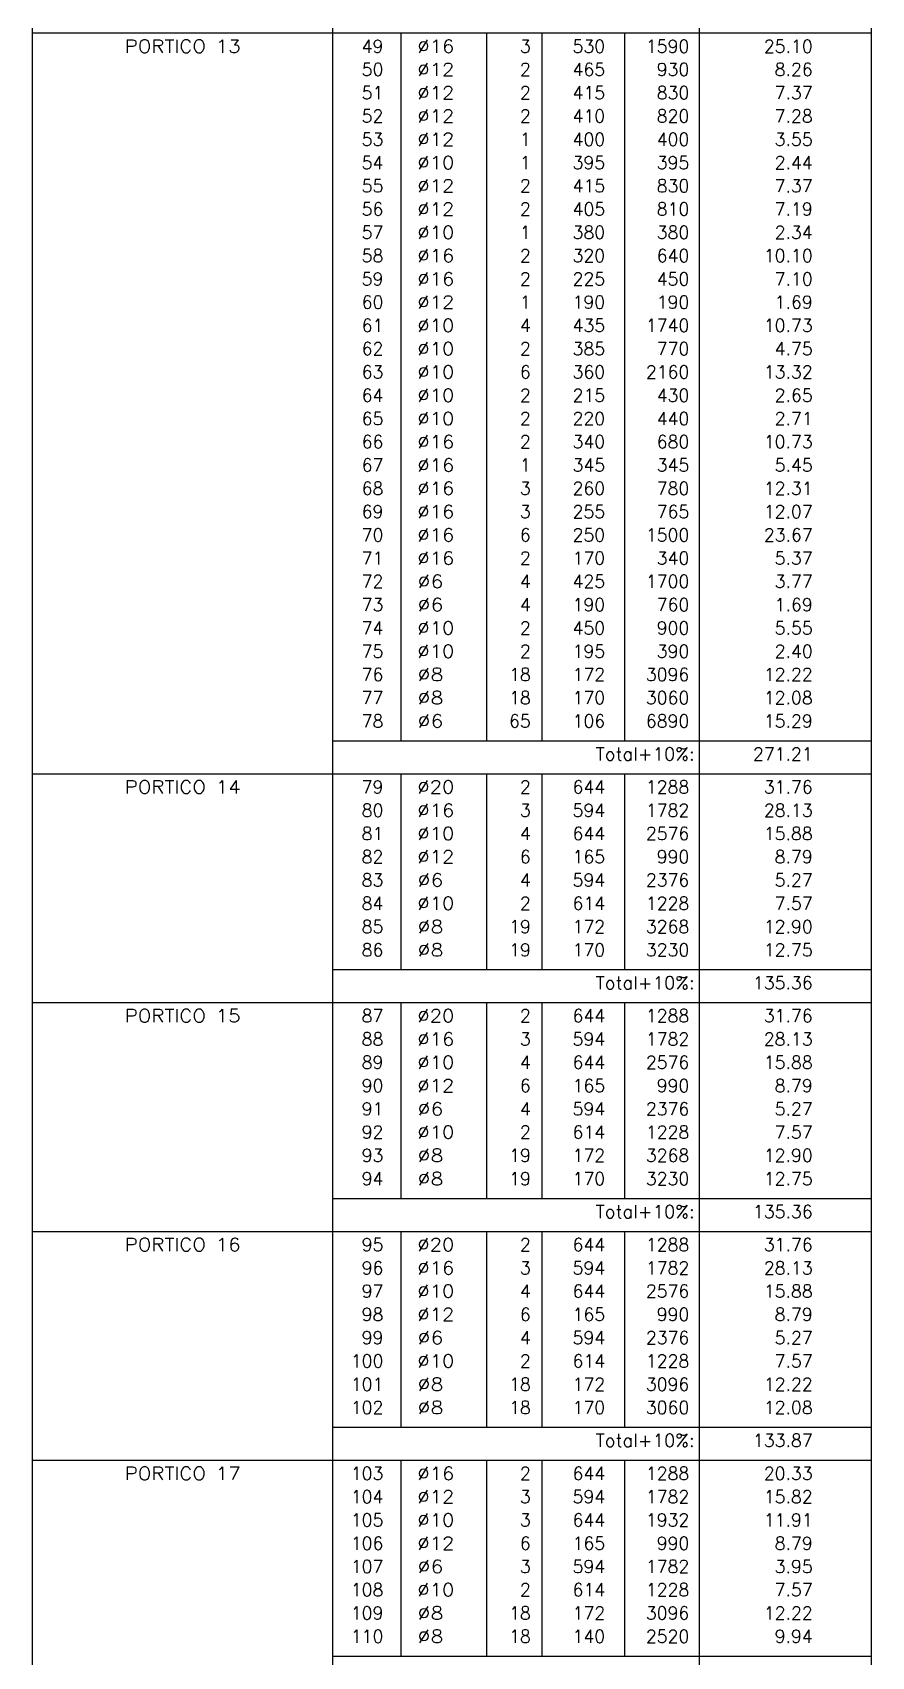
# Model space of a CAD drawing. Header units: millimetres. Extents: x 709.5 to 769, y 350.8 to 392.8.
# Drawn here: x 759.44 to 763.76, y 376.69 to 385.07 of the extents above; entities that cross this region are included whole.
import ezdxf
from ezdxf.enums import TextEntityAlignment as Align

# ---------------------------------------------------------------- set-up
doc = ezdxf.new("R2010")
doc.units = ezdxf.units.MM
doc.linetypes.add('CYPELINEA', pattern=[0])
doc.layers.add('TABLAS', color=1, linetype='CYPELINEA')
doc.styles.get("Standard").update_dxf_attribs({"font": 'romans.shx'})

msp = doc.modelspace()

# ---------------------------------------------------------------- linework, layer by layer
at = {"layer": 'TABLAS'}
for p, q in [((759.4358, 385.0391), (759.4358, 385.0891)), ((760.9858, 385.0391), (760.9858, 385.0891)), ((762.8768, 385.0391), (762.8768, 385.0891)), ((763.7638, 385.0391), (763.7638, 385.0891)), ((759.4358, 385.0641), (763.7638, 385.0641)), ((759.4358, 381.2691), (759.4358, 385.0391)), ((760.9858, 381.2691), (760.9858, 385.0391)), ((761.3373, 385.0391), (761.3373, 385.0641)), ((761.3373, 381.4141), (761.3373, 385.0391)), ((761.7803, 385.0391), (761.7803, 385.0641)), ((761.7803, 381.4141), (761.7803, 385.0391)), ((762.0643, 385.0391), (762.0643, 385.0641)), ((762.0643, 381.4141), (762.0643, 385.0391)), ((762.4908, 385.0391), (762.4908, 385.0641)), ((762.4908, 381.4141), (762.4908, 385.0391)), ((762.8768, 381.2691), (762.8768, 385.0391)), ((763.7638, 381.2691), (763.7638, 385.0391)), ((760.9858, 381.4141), (763.7638, 381.4141)), ((759.4358, 381.2191), (759.4358, 381.2691)), ((759.4358, 381.2441), (763.7638, 381.2441)), ((760.9858, 381.2191), (760.9858, 381.2691)), ((761.3373, 381.2191), (761.3373, 381.2441)), ((761.7803, 381.2191), (761.7803, 381.2441)), ((762.0643, 381.2191), (762.0643, 381.2441)), ((762.4908, 381.2191), (762.4908, 381.2441)), ((762.8768, 381.2191), (762.8768, 381.2691)), ((763.7638, 381.2191), (763.7638, 381.2691)), ((759.4358, 380.0891), (759.4358, 381.2191)), ((760.9858, 380.0891), (760.9858, 381.2191)), ((761.3373, 380.2341), (761.3373, 381.2191)), ((761.7803, 380.2341), (761.7803, 381.2191)), ((762.0643, 380.2341), (762.0643, 381.2191)), ((762.4908, 380.2341), (762.4908, 381.2191)), ((762.8768, 380.0891), (762.8768, 381.2191)), ((763.7638, 380.0891), (763.7638, 381.2191)), ((760.9858, 380.2341), (763.7638, 380.2341)), ((759.4358, 380.0391), (759.4358, 380.0891)), ((759.4358, 380.0641), (763.7638, 380.0641)), ((760.9858, 380.0391), (760.9858, 380.0891)), ((761.3373, 380.0391), (761.3373, 380.0641)), ((761.7803, 380.0391), (761.7803, 380.0641)), ((762.0643, 380.0391), (762.0643, 380.0641)), ((762.4908, 380.0391), (762.4908, 380.0641)), ((762.8768, 380.0391), (762.8768, 380.0891)), ((763.7638, 380.0391), (763.7638, 380.0891)), ((759.4358, 378.9091), (759.4358, 380.0391)), ((760.9858, 378.9091), (760.9858, 380.0391)), ((761.3373, 379.0541), (761.3373, 380.0391)), ((761.7803, 379.0541), (761.7803, 380.0391)), ((762.0643, 379.0541), (762.0643, 380.0391)), ((762.4908, 379.0541), (762.4908, 380.0391)), ((762.8768, 378.9091), (762.8768, 380.0391)), ((763.7638, 378.9091), (763.7638, 380.0391)), ((760.9858, 379.0541), (763.7638, 379.0541)), ((759.4358, 378.8591), (759.4358, 378.9091)), ((760.9858, 378.8591), (760.9858, 378.9091)), ((762.8768, 378.8591), (762.8768, 378.9091)), ((763.7638, 378.8591), (763.7638, 378.9091)), ((759.4358, 378.8841), (763.7638, 378.8841)), ((759.4358, 377.7291), (759.4358, 378.8591)), ((760.9858, 377.7291), (760.9858, 378.8591)), ((761.3373, 378.8591), (761.3373, 378.8841)), ((761.3373, 377.8741), (761.3373, 378.8591)), ((761.7803, 378.8591), (761.7803, 378.8841)), ((761.7803, 377.8741), (761.7803, 378.8591)), ((762.0643, 378.8591), (762.0643, 378.8841)), ((762.0643, 377.8741), (762.0643, 378.8591)), ((762.4908, 378.8591), (762.4908, 378.8841)), ((762.4908, 377.8741), (762.4908, 378.8591)), ((762.8768, 377.7291), (762.8768, 378.8591)), ((763.7638, 377.7291), (763.7638, 378.8591)), ((760.9858, 377.8741), (763.7638, 377.8741)), ((759.4358, 377.6791), (759.4358, 377.7291)), ((760.9858, 377.6791), (760.9858, 377.7291)), ((762.8768, 377.6791), (762.8768, 377.7291)), ((763.7638, 377.6791), (763.7638, 377.7291)), ((759.4358, 377.7041), (763.7638, 377.7041)), ((759.4358, 376.5491), (759.4358, 377.6791)), ((760.9858, 376.5491), (760.9858, 377.6791)), ((761.3373, 377.6791), (761.3373, 377.7041)), ((761.3373, 376.6941), (761.3373, 377.6791)), ((761.7803, 377.6791), (761.7803, 377.7041)), ((761.7803, 376.6941), (761.7803, 377.6791)), ((762.0643, 377.6791), (762.0643, 377.7041)), ((762.0643, 376.6941), (762.0643, 377.6791)), ((762.4908, 377.6791), (762.4908, 377.7041)), ((762.4908, 376.6941), (762.4908, 377.6791)), ((762.8768, 376.5491), (762.8768, 377.6791)), ((763.7638, 376.5491), (763.7638, 377.6791)), ((760.9858, 376.6941), (763.7638, 376.6941))]:
    msp.add_line(p, q, dxfattribs=at)

# ---------------------------------------------------------------- texts
for s, height, width, p, p2 in [('PORTICO 13', 0.06665, 0.995249, (759.9123, 384.9625), (760.5093, 384.9625)), ('49', 0.06665, 0.980245, (761.1338, 384.9625), (761.2458, 384.9625)), ('%%c16', 0.06665, 1.069017, (761.4218, 384.9625), (761.6118, 384.9625)), ('3', 0.0667, 1.037907, (761.9503, 384.9625), (762.0063, 384.9625)), ('530', 0.06665, 0.928653, (762.2218, 384.9625), (762.3898, 384.9625)), ('1590', 0.06665, 0.916593, (762.5998, 384.9625), (762.8238, 384.9625)), ('25.10', 0.06665, 0.912642, (763.2083, 384.9625), (763.4603, 384.9625)), ('50', 0.06665, 0.953752, (761.1338, 384.8425), (761.2458, 384.8425)), ('%%c12', 0.06665, 1.069017, (761.4218, 384.8425), (761.6118, 384.8425)), ('2', 0.0667, 1.037907, (761.9503, 384.8425), (762.0063, 384.8425)), ('465', 0.06665, 0.928653, (762.2218, 384.8425), (762.3898, 384.8425)), ('930', 0.06665, 0.928653, (762.6558, 384.8425), (762.8238, 384.8425)), ('8.26', 0.06665, 0.921723, (763.2643, 384.8425), (763.4603, 384.8425)), ('51', 0.06665, 1.138349, (761.1338, 384.7225), (761.2458, 384.7225)), ('%%c12', 0.06665, 1.069017, (761.4218, 384.7225), (761.6118, 384.7225)), ('2', 0.0667, 1.037907, (761.9503, 384.7225), (762.0063, 384.7225)), ('415', 0.06665, 0.928653, (762.2218, 384.7225), (762.3898, 384.7225)), ('830', 0.06665, 0.928653, (762.6558, 384.7225), (762.8238, 384.7225)), ('7.37', 0.06665, 0.921723, (763.2643, 384.7225), (763.4603, 384.7225)), ('52', 0.06665, 0.953752, (761.1338, 384.6025), (761.2458, 384.6025)), ('%%c12', 0.06665, 1.069017, (761.4218, 384.6025), (761.6118, 384.6025)), ('2', 0.0667, 1.037907, (761.9503, 384.6025), (762.0063, 384.6025)), ('410', 0.06665, 0.928653, (762.2218, 384.6025), (762.3898, 384.6025)), ('820', 0.06665, 0.928653, (762.6558, 384.6025), (762.8238, 384.6025)), ('7.28', 0.06665, 0.921723, (763.2643, 384.6025), (763.4603, 384.6025)), ('53', 0.06665, 0.953752, (761.1338, 384.4825), (761.2458, 384.4825)), ('%%c12', 0.06665, 1.069017, (761.4218, 384.4825), (761.6118, 384.4825)), ('1', 0.0667, 1.604037, (761.9503, 384.4825), (762.0063, 384.4825)), ('400', 0.06665, 0.928653, (762.2218, 384.4825), (762.3898, 384.4825)), ('400', 0.06665, 0.928653, (762.6558, 384.4825), (762.8238, 384.4825)), ('3.55', 0.06665, 0.921723, (763.2643, 384.4825), (763.4603, 384.4825)), ('54', 0.06665, 0.928653, (761.1338, 384.3625), (761.2458, 384.3625)), ('%%c10', 0.06665, 1.069017, (761.4218, 384.3625), (761.6118, 384.3625)), ('1', 0.0667, 1.604037, (761.9503, 384.3625), (762.0063, 384.3625)), ('395', 0.06665, 0.928653, (762.2218, 384.3625), (762.3898, 384.3625)), ('395', 0.06665, 0.928653, (762.6558, 384.3625), (762.8238, 384.3625)), ('2.44', 0.06665, 0.908168, (763.2643, 384.3625), (763.4603, 384.3625)), ('55', 0.06665, 0.953752, (761.1338, 384.2425), (761.2458, 384.2425)), ('%%c12', 0.06665, 1.069017, (761.4218, 384.2425), (761.6118, 384.2425)), ('2', 0.0667, 1.037907, (761.9503, 384.2425), (762.0063, 384.2425)), ('415', 0.06665, 0.928653, (762.2218, 384.2425), (762.3898, 384.2425)), ('830', 0.06665, 0.928653, (762.6558, 384.2425), (762.8238, 384.2425)), ('7.37', 0.06665, 0.921723, (763.2643, 384.2425), (763.4603, 384.2425)), ('56', 0.06665, 0.953752, (761.1338, 384.1225), (761.2458, 384.1225)), ('%%c12', 0.06665, 1.069017, (761.4218, 384.1225), (761.6118, 384.1225)), ('2', 0.0667, 1.037907, (761.9503, 384.1225), (762.0063, 384.1225)), ('405', 0.06665, 0.928653, (762.2218, 384.1225), (762.3898, 384.1225)), ('810', 0.06665, 0.928653, (762.6558, 384.1225), (762.8238, 384.1225)), ('7.19', 0.06665, 0.935688, (763.2643, 384.1225), (763.4603, 384.1225)), ('57', 0.06665, 0.953752, (761.1338, 384.0025), (761.2458, 384.0025)), ('%%c10', 0.06665, 1.069017, (761.4218, 384.0025), (761.6118, 384.0025)), ('1', 0.0667, 1.604037, (761.9503, 384.0025), (762.0063, 384.0025)), ('380', 0.06665, 0.928653, (762.2218, 384.0025), (762.3898, 384.0025)), ('380', 0.06665, 0.928653, (762.6558, 384.0025), (762.8238, 384.0025)), ('2.34', 0.06665, 0.908168, (763.2643, 384.0025), (763.4603, 384.0025)), ('58', 0.06665, 0.953752, (761.1338, 383.8825), (761.2458, 383.8825)), ('%%c16', 0.06665, 1.069017, (761.4218, 383.8825), (761.6118, 383.8825)), ('2', 0.0667, 1.037907, (761.9503, 383.8825), (762.0063, 383.8825)), ('320', 0.06665, 0.928653, (762.2218, 383.8825), (762.3898, 383.8825)), ('640', 0.06665, 0.928653, (762.6558, 383.8825), (762.8238, 383.8825)), ('10.10', 0.06665, 0.912642, (763.2083, 383.8825), (763.4603, 383.8825)), ('59', 0.06665, 0.980245, (761.1338, 383.7625), (761.2458, 383.7625)), ('%%c16', 0.06665, 1.069017, (761.4218, 383.7625), (761.6118, 383.7625)), ('2', 0.0667, 1.037907, (761.9503, 383.7625), (762.0063, 383.7625)), ('225', 0.06665, 0.928653, (762.2218, 383.7625), (762.3898, 383.7625)), ('450', 0.06665, 0.928653, (762.6558, 383.7625), (762.8238, 383.7625)), ('7.10', 0.06665, 0.921723, (763.2643, 383.7625), (763.4603, 383.7625)), ('60', 0.06665, 0.953752, (761.1338, 383.6425), (761.2458, 383.6425)), ('%%c12', 0.06665, 1.069017, (761.4218, 383.6425), (761.6118, 383.6425)), ('1', 0.0667, 1.604037, (761.9503, 383.6425), (762.0063, 383.6425)), ('190', 0.06665, 0.928653, (762.2218, 383.6425), (762.3898, 383.6425)), ('190', 0.06665, 0.928653, (762.6558, 383.6425), (762.8238, 383.6425)), ('1.69', 0.06665, 0.935688, (763.2643, 383.6425), (763.4603, 383.6425)), ('61', 0.06665, 1.138349, (761.1338, 383.5225), (761.2458, 383.5225)), ('%%c10', 0.06665, 1.069017, (761.4218, 383.5225), (761.6118, 383.5225)), ('4', 0.0667, 0.980245, (761.9503, 383.5225), (762.0063, 383.5225)), ('435', 0.06665, 0.928653, (762.2218, 383.5225), (762.3898, 383.5225)), ('1740', 0.06665, 0.916593, (762.5998, 383.5225), (762.8238, 383.5225)), ('10.73', 0.06665, 0.912642, (763.2083, 383.5225), (763.4603, 383.5225)), ('62', 0.06665, 0.953752, (761.1338, 383.4025), (761.2458, 383.4025)), ('%%c10', 0.06665, 1.069017, (761.4218, 383.4025), (761.6118, 383.4025)), ('2', 0.0667, 1.037907, (761.9503, 383.4025), (762.0063, 383.4025)), ('385', 0.06665, 0.928653, (762.2218, 383.4025), (762.3898, 383.4025)), ('770', 0.06665, 0.928653, (762.6558, 383.4025), (762.8238, 383.4025)), ('4.75', 0.06665, 0.921723, (763.2643, 383.4025), (763.4603, 383.4025)), ('63', 0.06665, 0.953752, (761.1338, 383.2825), (761.2458, 383.2825)), ('%%c10', 0.06665, 1.069017, (761.4218, 383.2825), (761.6118, 383.2825)), ('6', 0.0667, 1.037907, (761.9503, 383.2825), (762.0063, 383.2825)), ('360', 0.06665, 0.928653, (762.2218, 383.2825), (762.3898, 383.2825)), ('2160', 0.06665, 0.916593, (762.5998, 383.2825), (762.8238, 383.2825)), ('13.32', 0.06665, 0.912642, (763.2083, 383.2825), (763.4603, 383.2825)), ('64', 0.06665, 0.928653, (761.1338, 383.1625), (761.2458, 383.1625)), ('%%c10', 0.06665, 1.069017, (761.4218, 383.1625), (761.6118, 383.1625)), ('2', 0.0667, 1.037907, (761.9503, 383.1625), (762.0063, 383.1625)), ('215', 0.06665, 0.928653, (762.2218, 383.1625), (762.3898, 383.1625)), ('430', 0.06665, 0.928653, (762.6558, 383.1625), (762.8238, 383.1625)), ('2.65', 0.06665, 0.921723, (763.2643, 383.1625), (763.4603, 383.1625)), ('65', 0.06665, 0.953752, (761.1338, 383.0425), (761.2458, 383.0425)), ('%%c10', 0.06665, 1.069017, (761.4218, 383.0425), (761.6118, 383.0425)), ('2', 0.0667, 1.037907, (761.9503, 383.0425), (762.0063, 383.0425)), ('220', 0.06665, 0.928653, (762.2218, 383.0425), (762.3898, 383.0425)), ('440', 0.06665, 0.928653, (762.6558, 383.0425), (762.8238, 383.0425)), ('2.71', 0.06665, 1.012384, (763.2643, 383.0425), (763.4603, 383.0425)), ('66', 0.06665, 0.953752, (761.1338, 382.9225), (761.2458, 382.9225)), ('%%c16', 0.06665, 1.069017, (761.4218, 382.9225), (761.6118, 382.9225)), ('2', 0.0667, 1.037907, (761.9503, 382.9225), (762.0063, 382.9225)), ('340', 0.06665, 0.928653, (762.2218, 382.9225), (762.3898, 382.9225)), ('680', 0.06665, 0.928653, (762.6558, 382.9225), (762.8238, 382.9225)), ('10.73', 0.06665, 0.912642, (763.2083, 382.9225), (763.4603, 382.9225)), ('67', 0.06665, 0.953752, (761.1338, 382.8025), (761.2458, 382.8025)), ('%%c16', 0.06665, 1.069017, (761.4218, 382.8025), (761.6118, 382.8025)), ('1', 0.0667, 1.604037, (761.9503, 382.8025), (762.0063, 382.8025)), ('345', 0.06665, 0.928653, (762.2218, 382.8025), (762.3898, 382.8025)), ('345', 0.06665, 0.928653, (762.6558, 382.8025), (762.8238, 382.8025)), ('5.45', 0.06665, 0.921723, (763.2643, 382.8025), (763.4603, 382.8025)), ('68', 0.06665, 0.953752, (761.1338, 382.6825), (761.2458, 382.6825)), ('%%c16', 0.06665, 1.069017, (761.4218, 382.6825), (761.6118, 382.6825)), ('3', 0.0667, 1.037907, (761.9503, 382.6825), (762.0063, 382.6825)), ('260', 0.06665, 0.928653, (762.2218, 382.6825), (762.3898, 382.6825)), ('780', 0.06665, 0.928653, (762.6558, 382.6825), (762.8238, 382.6825)), ('12.31', 0.06665, 0.980245, (763.2083, 382.6825), (763.4603, 382.6825)), ('69', 0.06665, 0.980245, (761.1338, 382.5625), (761.2458, 382.5625)), ('%%c16', 0.06665, 1.069017, (761.4218, 382.5625), (761.6118, 382.5625)), ('3', 0.0667, 1.037907, (761.9503, 382.5625), (762.0063, 382.5625)), ('255', 0.06665, 0.928653, (762.2218, 382.5625), (762.3898, 382.5625)), ('765', 0.06665, 0.928653, (762.6558, 382.5625), (762.8238, 382.5625)), ('12.07', 0.06665, 0.912642, (763.2083, 382.5625), (763.4603, 382.5625)), ('70', 0.06665, 0.953752, (761.1338, 382.4425), (761.2458, 382.4425)), ('%%c16', 0.06665, 1.069017, (761.4218, 382.4425), (761.6118, 382.4425)), ('6', 0.0667, 1.037907, (761.9503, 382.4425), (762.0063, 382.4425)), ('250', 0.06665, 0.928653, (762.2218, 382.4425), (762.3898, 382.4425)), ('1500', 0.06665, 0.916593, (762.5998, 382.4425), (762.8238, 382.4425)), ('23.67', 0.06665, 0.912642, (763.2083, 382.4425), (763.4603, 382.4425)), ('71', 0.06665, 1.138349, (761.1338, 382.3225), (761.2458, 382.3225)), ('%%c16', 0.06665, 1.069017, (761.4218, 382.3225), (761.6118, 382.3225)), ('2', 0.0667, 1.037907, (761.9503, 382.3225), (762.0063, 382.3225)), ('170', 0.06665, 0.928653, (762.2218, 382.3225), (762.3898, 382.3225)), ('340', 0.06665, 0.928653, (762.6558, 382.3225), (762.8238, 382.3225)), ('5.37', 0.06665, 0.921723, (763.2643, 382.3225), (763.4603, 382.3225)), ('72', 0.06665, 0.953752, (761.1338, 382.2025), (761.2458, 382.2025)), ('%%c6', 0.06665, 1.172793, (761.4218, 382.2025), (761.5558, 382.2025)), ('4', 0.0667, 0.980245, (761.9503, 382.2025), (762.0063, 382.2025)), ('425', 0.06665, 0.928653, (762.2218, 382.2025), (762.3898, 382.2025)), ('1700', 0.06665, 0.916593, (762.5998, 382.2025), (762.8238, 382.2025)), ('3.77', 0.06665, 0.921723, (763.2643, 382.2025), (763.4603, 382.2025)), ('73', 0.06665, 0.953752, (761.1338, 382.0825), (761.2458, 382.0825)), ('%%c6', 0.06665, 1.172793, (761.4218, 382.0825), (761.5558, 382.0825)), ('4', 0.0667, 0.980245, (761.9503, 382.0825), (762.0063, 382.0825)), ('190', 0.06665, 0.928653, (762.2218, 382.0825), (762.3898, 382.0825)), ('760', 0.06665, 0.928653, (762.6558, 382.0825), (762.8238, 382.0825)), ('1.69', 0.06665, 0.935688, (763.2643, 382.0825), (763.4603, 382.0825)), ('74', 0.06665, 0.928653, (761.1338, 381.9625), (761.2458, 381.9625)), ('%%c10', 0.06665, 1.069017, (761.4218, 381.9625), (761.6118, 381.9625)), ('2', 0.0667, 1.037907, (761.9503, 381.9625), (762.0063, 381.9625)), ('450', 0.06665, 0.928653, (762.2218, 381.9625), (762.3898, 381.9625)), ('900', 0.06665, 0.928653, (762.6558, 381.9625), (762.8238, 381.9625)), ('5.55', 0.06665, 0.921723, (763.2643, 381.9625), (763.4603, 381.9625)), ('75', 0.06665, 0.953752, (761.1338, 381.8425), (761.2458, 381.8425)), ('%%c10', 0.06665, 1.069017, (761.4218, 381.8425), (761.6118, 381.8425)), ('2', 0.0667, 1.037907, (761.9503, 381.8425), (762.0063, 381.8425)), ('195', 0.06665, 0.928653, (762.2218, 381.8425), (762.3898, 381.8425)), ('390', 0.06665, 0.928653, (762.6558, 381.8425), (762.8238, 381.8425)), ('2.40', 0.06665, 0.921723, (763.2643, 381.8425), (763.4603, 381.8425)), ('76', 0.06665, 0.953752, (761.1338, 381.7225), (761.2458, 381.7225)), ('%%c8', 0.06665, 1.172793, (761.4218, 381.7225), (761.5558, 381.7225)), ('18', 0.06665, 0.953752, (761.8943, 381.7225), (762.0063, 381.7225)), ('172', 0.06665, 0.928653, (762.2218, 381.7225), (762.3898, 381.7225)), ('3096', 0.06665, 0.916593, (762.5998, 381.7225), (762.8238, 381.7225)), ('12.22', 0.06665, 0.912642, (763.2083, 381.7225), (763.4603, 381.7225)), ('77', 0.06665, 0.953752, (761.1338, 381.6025), (761.2458, 381.6025)), ('%%c8', 0.06665, 1.172793, (761.4218, 381.6025), (761.5558, 381.6025)), ('18', 0.06665, 0.953752, (761.8943, 381.6025), (762.0063, 381.6025)), ('170', 0.06665, 0.928653, (762.2218, 381.6025), (762.3898, 381.6025)), ('3060', 0.06665, 0.916593, (762.5998, 381.6025), (762.8238, 381.6025)), ('12.08', 0.06665, 0.912642, (763.2083, 381.6025), (763.4603, 381.6025)), ('78', 0.06665, 0.953752, (761.1338, 381.4825), (761.2458, 381.4825)), ('%%c6', 0.06665, 1.172793, (761.4218, 381.4825), (761.5558, 381.4825)), ('65', 0.06665, 0.953752, (761.8943, 381.4825), (762.0063, 381.4825)), ('106', 0.06665, 0.928653, (762.2218, 381.4825), (762.3898, 381.4825)), ('6890', 0.06665, 0.916593, (762.5998, 381.4825), (762.8238, 381.4825)), ('15.29', 0.06665, 0.923254, (763.2083, 381.4825), (763.4603, 381.4825)), ('Total+10%:', 0.06665, 0.94709, (762.3408, 381.3125), (762.8518, 381.3125)), ('271.21', 0.06665, 0.960834, (763.1523, 381.3125), (763.4603, 381.3125)), ('PORTICO 14', 0.06665, 0.990011, (759.9123, 381.1425), (760.5093, 381.1425)), ('79', 0.06665, 0.980245, (761.1338, 381.1425), (761.2458, 381.1425)), ('%%c20', 0.06665, 1.069017, (761.4218, 381.1425), (761.6118, 381.1425)), ('2', 0.0667, 1.037907, (761.9503, 381.1425), (762.0063, 381.1425)), ('644', 0.06665, 0.912642, (762.2218, 381.1425), (762.3898, 381.1425)), ('1288', 0.06665, 0.916593, (762.5998, 381.1425), (762.8238, 381.1425)), ('31.76', 0.06665, 0.912642, (763.2083, 381.1425), (763.4603, 381.1425)), ('80', 0.06665, 0.953752, (761.1338, 381.0225), (761.2458, 381.0225)), ('%%c16', 0.06665, 1.069017, (761.4218, 381.0225), (761.6118, 381.0225)), ('3', 0.0667, 1.037907, (761.9503, 381.0225), (762.0063, 381.0225)), ('594', 0.06665, 0.912642, (762.2218, 381.0225), (762.3898, 381.0225)), ('1782', 0.06665, 0.916593, (762.5998, 381.0225), (762.8238, 381.0225)), ('28.13', 0.06665, 0.912642, (763.2083, 381.0225), (763.4603, 381.0225)), ('81', 0.06665, 1.138349, (761.1338, 380.9025), (761.2458, 380.9025)), ('%%c10', 0.06665, 1.069017, (761.4218, 380.9025), (761.6118, 380.9025)), ('4', 0.0667, 0.980245, (761.9503, 380.9025), (762.0063, 380.9025)), ('644', 0.06665, 0.912642, (762.2218, 380.9025), (762.3898, 380.9025)), ('2576', 0.06665, 0.916593, (762.5998, 380.9025), (762.8238, 380.9025)), ('15.88', 0.06665, 0.912642, (763.2083, 380.9025), (763.4603, 380.9025)), ('82', 0.06665, 0.953752, (761.1338, 380.7825), (761.2458, 380.7825)), ('%%c12', 0.06665, 1.069017, (761.4218, 380.7825), (761.6118, 380.7825)), ('6', 0.0667, 1.037907, (761.9503, 380.7825), (762.0063, 380.7825)), ('165', 0.06665, 0.928653, (762.2218, 380.7825), (762.3898, 380.7825)), ('990', 0.06665, 0.928653, (762.6558, 380.7825), (762.8238, 380.7825)), ('8.79', 0.06665, 0.935688, (763.2643, 380.7825), (763.4603, 380.7825)), ('83', 0.06665, 0.953752, (761.1338, 380.6625), (761.2458, 380.6625)), ('%%c6', 0.06665, 1.172793, (761.4218, 380.6625), (761.5558, 380.6625)), ('4', 0.0667, 0.980245, (761.9503, 380.6625), (762.0063, 380.6625)), ('594', 0.06665, 0.912642, (762.2218, 380.6625), (762.3898, 380.6625)), ('2376', 0.06665, 0.916593, (762.5998, 380.6625), (762.8238, 380.6625)), ('5.27', 0.06665, 0.921723, (763.2643, 380.6625), (763.4603, 380.6625)), ('84', 0.06665, 0.928653, (761.1338, 380.5425), (761.2458, 380.5425)), ('%%c10', 0.06665, 1.069017, (761.4218, 380.5425), (761.6118, 380.5425)), ('2', 0.0667, 1.037907, (761.9503, 380.5425), (762.0063, 380.5425)), ('614', 0.06665, 0.912642, (762.2218, 380.5425), (762.3898, 380.5425)), ('1228', 0.06665, 0.916593, (762.5998, 380.5425), (762.8238, 380.5425)), ('7.57', 0.06665, 0.921723, (763.2643, 380.5425), (763.4603, 380.5425)), ('85', 0.06665, 0.953752, (761.1338, 380.4225), (761.2458, 380.4225)), ('%%c8', 0.06665, 1.172793, (761.4218, 380.4225), (761.5558, 380.4225)), ('19', 0.06665, 0.980245, (761.8943, 380.4225), (762.0063, 380.4225)), ('172', 0.06665, 0.928653, (762.2218, 380.4225), (762.3898, 380.4225)), ('3268', 0.06665, 0.916593, (762.5998, 380.4225), (762.8238, 380.4225)), ('12.90', 0.06665, 0.912642, (763.2083, 380.4225), (763.4603, 380.4225)), ('86', 0.06665, 0.953752, (761.1338, 380.3025), (761.2458, 380.3025)), ('%%c8', 0.06665, 1.172793, (761.4218, 380.3025), (761.5558, 380.3025)), ('19', 0.06665, 0.980245, (761.8943, 380.3025), (762.0063, 380.3025)), ('170', 0.06665, 0.928653, (762.2218, 380.3025), (762.3898, 380.3025)), ('3230', 0.06665, 0.916593, (762.5998, 380.3025), (762.8238, 380.3025)), ('12.75', 0.06665, 0.912642, (763.2083, 380.3025), (763.4603, 380.3025)), ('Total+10%:', 0.06665, 0.94709, (762.3408, 380.1325), (762.8518, 380.1325)), ('135.36', 0.06665, 0.906956, (763.1523, 380.1325), (763.4603, 380.1325)), ('PORTICO 15', 0.06665, 0.995249, (759.9123, 379.9625), (760.5093, 379.9625)), ('87', 0.06665, 0.953752, (761.1338, 379.9625), (761.2458, 379.9625)), ('%%c20', 0.06665, 1.069017, (761.4218, 379.9625), (761.6118, 379.9625)), ('2', 0.0667, 1.037907, (761.9503, 379.9625), (762.0063, 379.9625)), ('644', 0.06665, 0.912642, (762.2218, 379.9625), (762.3898, 379.9625)), ('1288', 0.06665, 0.916593, (762.5998, 379.9625), (762.8238, 379.9625)), ('31.76', 0.06665, 0.912642, (763.2083, 379.9625), (763.4603, 379.9625)), ('88', 0.06665, 0.953752, (761.1338, 379.8425), (761.2458, 379.8425)), ('%%c16', 0.06665, 1.069017, (761.4218, 379.8425), (761.6118, 379.8425)), ('3', 0.0667, 1.037907, (761.9503, 379.8425), (762.0063, 379.8425)), ('594', 0.06665, 0.912642, (762.2218, 379.8425), (762.3898, 379.8425)), ('1782', 0.06665, 0.916593, (762.5998, 379.8425), (762.8238, 379.8425)), ('28.13', 0.06665, 0.912642, (763.2083, 379.8425), (763.4603, 379.8425)), ('89', 0.06665, 0.980245, (761.1338, 379.7225), (761.2458, 379.7225)), ('%%c10', 0.06665, 1.069017, (761.4218, 379.7225), (761.6118, 379.7225)), ('4', 0.0667, 0.980245, (761.9503, 379.7225), (762.0063, 379.7225)), ('644', 0.06665, 0.912642, (762.2218, 379.7225), (762.3898, 379.7225)), ('2576', 0.06665, 0.916593, (762.5998, 379.7225), (762.8238, 379.7225)), ('15.88', 0.06665, 0.912642, (763.2083, 379.7225), (763.4603, 379.7225)), ('90', 0.06665, 0.953752, (761.1338, 379.6025), (761.2458, 379.6025)), ('%%c12', 0.06665, 1.069017, (761.4218, 379.6025), (761.6118, 379.6025)), ('6', 0.0667, 1.037907, (761.9503, 379.6025), (762.0063, 379.6025)), ('165', 0.06665, 0.928653, (762.2218, 379.6025), (762.3898, 379.6025)), ('990', 0.06665, 0.928653, (762.6558, 379.6025), (762.8238, 379.6025)), ('8.79', 0.06665, 0.935688, (763.2643, 379.6025), (763.4603, 379.6025)), ('91', 0.06665, 1.138349, (761.1338, 379.4825), (761.2458, 379.4825)), ('%%c6', 0.06665, 1.172793, (761.4218, 379.4825), (761.5558, 379.4825)), ('4', 0.0667, 0.980245, (761.9503, 379.4825), (762.0063, 379.4825)), ('594', 0.06665, 0.912642, (762.2218, 379.4825), (762.3898, 379.4825)), ('2376', 0.06665, 0.916593, (762.5998, 379.4825), (762.8238, 379.4825)), ('5.27', 0.06665, 0.921723, (763.2643, 379.4825), (763.4603, 379.4825)), ('92', 0.06665, 0.953752, (761.1338, 379.3625), (761.2458, 379.3625)), ('%%c10', 0.06665, 1.069017, (761.4218, 379.3625), (761.6118, 379.3625)), ('2', 0.0667, 1.037907, (761.9503, 379.3625), (762.0063, 379.3625)), ('614', 0.06665, 0.912642, (762.2218, 379.3625), (762.3898, 379.3625)), ('1228', 0.06665, 0.916593, (762.5998, 379.3625), (762.8238, 379.3625)), ('7.57', 0.06665, 0.921723, (763.2643, 379.3625), (763.4603, 379.3625)), ('93', 0.06665, 0.953752, (761.1338, 379.2425), (761.2458, 379.2425)), ('%%c8', 0.06665, 1.172793, (761.4218, 379.2425), (761.5558, 379.2425)), ('19', 0.06665, 0.980245, (761.8943, 379.2425), (762.0063, 379.2425)), ('172', 0.06665, 0.928653, (762.2218, 379.2425), (762.3898, 379.2425)), ('3268', 0.06665, 0.916593, (762.5998, 379.2425), (762.8238, 379.2425)), ('12.90', 0.06665, 0.912642, (763.2083, 379.2425), (763.4603, 379.2425)), ('94', 0.06665, 0.928653, (761.1338, 379.1225), (761.2458, 379.1225)), ('%%c8', 0.06665, 1.172793, (761.4218, 379.1225), (761.5558, 379.1225)), ('19', 0.06665, 0.980245, (761.8943, 379.1225), (762.0063, 379.1225)), ('170', 0.06665, 0.928653, (762.2218, 379.1225), (762.3898, 379.1225)), ('3230', 0.06665, 0.916593, (762.5998, 379.1225), (762.8238, 379.1225)), ('12.75', 0.06665, 0.912642, (763.2083, 379.1225), (763.4603, 379.1225)), ('Total+10%:', 0.06665, 0.94709, (762.3408, 378.9525), (762.8518, 378.9525)), ('135.36', 0.06665, 0.906956, (763.1523, 378.9525), (763.4603, 378.9525)), ('PORTICO 16', 0.06665, 0.995249, (759.9123, 378.7825), (760.5093, 378.7825)), ('95', 0.06665, 0.953752, (761.1338, 378.7825), (761.2458, 378.7825)), ('%%c20', 0.06665, 1.069017, (761.4218, 378.7825), (761.6118, 378.7825)), ('2', 0.0667, 1.037907, (761.9503, 378.7825), (762.0063, 378.7825)), ('644', 0.06665, 0.912642, (762.2218, 378.7825), (762.3898, 378.7825)), ('1288', 0.06665, 0.916593, (762.5998, 378.7825), (762.8238, 378.7825)), ('31.76', 0.06665, 0.912642, (763.2083, 378.7825), (763.4603, 378.7825)), ('96', 0.06665, 0.953752, (761.1338, 378.6625), (761.2458, 378.6625)), ('%%c16', 0.06665, 1.069017, (761.4218, 378.6625), (761.6118, 378.6625)), ('3', 0.0667, 1.037907, (761.9503, 378.6625), (762.0063, 378.6625)), ('594', 0.06665, 0.912642, (762.2218, 378.6625), (762.3898, 378.6625)), ('1782', 0.06665, 0.916593, (762.5998, 378.6625), (762.8238, 378.6625)), ('28.13', 0.06665, 0.912642, (763.2083, 378.6625), (763.4603, 378.6625)), ('97', 0.06665, 0.953752, (761.1338, 378.5425), (761.2458, 378.5425)), ('%%c10', 0.06665, 1.069017, (761.4218, 378.5425), (761.6118, 378.5425)), ('4', 0.0667, 0.980245, (761.9503, 378.5425), (762.0063, 378.5425)), ('644', 0.06665, 0.912642, (762.2218, 378.5425), (762.3898, 378.5425)), ('2576', 0.06665, 0.916593, (762.5998, 378.5425), (762.8238, 378.5425)), ('15.88', 0.06665, 0.912642, (763.2083, 378.5425), (763.4603, 378.5425)), ('98', 0.06665, 0.953752, (761.1338, 378.4225), (761.2458, 378.4225)), ('%%c12', 0.06665, 1.069017, (761.4218, 378.4225), (761.6118, 378.4225)), ('6', 0.0667, 1.037907, (761.9503, 378.4225), (762.0063, 378.4225)), ('165', 0.06665, 0.928653, (762.2218, 378.4225), (762.3898, 378.4225)), ('990', 0.06665, 0.928653, (762.6558, 378.4225), (762.8238, 378.4225)), ('8.79', 0.06665, 0.935688, (763.2643, 378.4225), (763.4603, 378.4225)), ('99', 0.06665, 0.980245, (761.1338, 378.3025), (761.2458, 378.3025)), ('%%c6', 0.06665, 1.172793, (761.4218, 378.3025), (761.5558, 378.3025)), ('4', 0.0667, 0.980245, (761.9503, 378.3025), (762.0063, 378.3025)), ('594', 0.06665, 0.912642, (762.2218, 378.3025), (762.3898, 378.3025)), ('2376', 0.06665, 0.916593, (762.5998, 378.3025), (762.8238, 378.3025)), ('5.27', 0.06665, 0.921723, (763.2643, 378.3025), (763.4603, 378.3025)), ('100', 0.06665, 0.928653, (761.0778, 378.1825), (761.2458, 378.1825)), ('%%c10', 0.06665, 1.069017, (761.4218, 378.1825), (761.6118, 378.1825)), ('2', 0.0667, 1.037907, (761.9503, 378.1825), (762.0063, 378.1825)), ('614', 0.06665, 0.912642, (762.2218, 378.1825), (762.3898, 378.1825)), ('1228', 0.06665, 0.916593, (762.5998, 378.1825), (762.8238, 378.1825)), ('7.57', 0.06665, 0.921723, (763.2643, 378.1825), (763.4603, 378.1825)), ('101', 0.06665, 1.037907, (761.0778, 378.0625), (761.2458, 378.0625)), ('%%c8', 0.06665, 1.172793, (761.4218, 378.0625), (761.5558, 378.0625)), ('18', 0.06665, 0.953752, (761.8943, 378.0625), (762.0063, 378.0625)), ('172', 0.06665, 0.928653, (762.2218, 378.0625), (762.3898, 378.0625)), ('3096', 0.06665, 0.916593, (762.5998, 378.0625), (762.8238, 378.0625)), ('12.22', 0.06665, 0.912642, (763.2083, 378.0625), (763.4603, 378.0625)), ('102', 0.06665, 0.928653, (761.0778, 377.9425), (761.2458, 377.9425)), ('%%c8', 0.06665, 1.172793, (761.4218, 377.9425), (761.5558, 377.9425)), ('18', 0.06665, 0.953752, (761.8943, 377.9425), (762.0063, 377.9425)), ('170', 0.06665, 0.928653, (762.2218, 377.9425), (762.3898, 377.9425)), ('3060', 0.06665, 0.916593, (762.5998, 377.9425), (762.8238, 377.9425)), ('12.08', 0.06665, 0.912642, (763.2083, 377.9425), (763.4603, 377.9425)), ('Total+10%:', 0.06665, 0.94709, (762.3408, 377.7725), (762.8518, 377.7725)), ('133.87', 0.06665, 0.906956, (763.1523, 377.7725), (763.4603, 377.7725)), ('PORTICO 17', 0.06665, 0.995249, (759.9123, 377.6025), (760.5093, 377.6025)), ('103', 0.06665, 0.928653, (761.0778, 377.6025), (761.2458, 377.6025)), ('%%c16', 0.06665, 1.069017, (761.4218, 377.6025), (761.6118, 377.6025)), ('2', 0.0667, 1.037907, (761.9503, 377.6025), (762.0063, 377.6025)), ('644', 0.06665, 0.912642, (762.2218, 377.6025), (762.3898, 377.6025)), ('1288', 0.06665, 0.916593, (762.5998, 377.6025), (762.8238, 377.6025)), ('20.33', 0.06665, 0.912642, (763.2083, 377.6025), (763.4603, 377.6025)), ('104', 0.06665, 0.912642, (761.0778, 377.4825), (761.2458, 377.4825)), ('%%c12', 0.06665, 1.069017, (761.4218, 377.4825), (761.6118, 377.4825)), ('3', 0.0667, 1.037907, (761.9503, 377.4825), (762.0063, 377.4825)), ('594', 0.06665, 0.912642, (762.2218, 377.4825), (762.3898, 377.4825)), ('1782', 0.06665, 0.916593, (762.5998, 377.4825), (762.8238, 377.4825)), ('15.82', 0.06665, 0.912642, (763.2083, 377.4825), (763.4603, 377.4825)), ('105', 0.06665, 0.928653, (761.0778, 377.3625), (761.2458, 377.3625)), ('%%c10', 0.06665, 1.069017, (761.4218, 377.3625), (761.6118, 377.3625)), ('3', 0.0667, 1.037907, (761.9503, 377.3625), (762.0063, 377.3625)), ('644', 0.06665, 0.912642, (762.2218, 377.3625), (762.3898, 377.3625)), ('1932', 0.06665, 0.916593, (762.5998, 377.3625), (762.8238, 377.3625)), ('11.91', 0.06665, 0.980245, (763.2083, 377.3625), (763.4603, 377.3625)), ('106', 0.06665, 0.928653, (761.0778, 377.2425), (761.2458, 377.2425)), ('%%c12', 0.06665, 1.069017, (761.4218, 377.2425), (761.6118, 377.2425)), ('6', 0.0667, 1.037907, (761.9503, 377.2425), (762.0063, 377.2425)), ('165', 0.06665, 0.928653, (762.2218, 377.2425), (762.3898, 377.2425)), ('990', 0.06665, 0.928653, (762.6558, 377.2425), (762.8238, 377.2425)), ('8.79', 0.06665, 0.935688, (763.2643, 377.2425), (763.4603, 377.2425)), ('107', 0.06665, 0.928653, (761.0778, 377.1225), (761.2458, 377.1225)), ('%%c6', 0.06665, 1.172793, (761.4218, 377.1225), (761.5558, 377.1225)), ('3', 0.0667, 1.037907, (761.9503, 377.1225), (762.0063, 377.1225)), ('594', 0.06665, 0.912642, (762.2218, 377.1225), (762.3898, 377.1225)), ('1782', 0.06665, 0.916593, (762.5998, 377.1225), (762.8238, 377.1225)), ('3.95', 0.06665, 0.921723, (763.2643, 377.1225), (763.4603, 377.1225)), ('108', 0.06665, 0.928653, (761.0778, 377.0025), (761.2458, 377.0025)), ('%%c10', 0.06665, 1.069017, (761.4218, 377.0025), (761.6118, 377.0025)), ('2', 0.0667, 1.037907, (761.9503, 377.0025), (762.0063, 377.0025)), ('614', 0.06665, 0.912642, (762.2218, 377.0025), (762.3898, 377.0025)), ('1228', 0.06665, 0.916593, (762.5998, 377.0025), (762.8238, 377.0025)), ('7.57', 0.06665, 0.921723, (763.2643, 377.0025), (763.4603, 377.0025)), ('109', 0.06665, 0.945236, (761.0778, 376.8825), (761.2458, 376.8825)), ('%%c8', 0.06665, 1.172793, (761.4218, 376.8825), (761.5558, 376.8825)), ('18', 0.06665, 0.953752, (761.8943, 376.8825), (762.0063, 376.8825)), ('172', 0.06665, 0.928653, (762.2218, 376.8825), (762.3898, 376.8825)), ('3096', 0.06665, 0.916593, (762.5998, 376.8825), (762.8238, 376.8825)), ('12.22', 0.06665, 0.912642, (763.2083, 376.8825), (763.4603, 376.8825)), ('110', 0.06665, 0.928653, (761.0778, 376.7625), (761.2458, 376.7625)), ('%%c8', 0.06665, 1.172793, (761.4218, 376.7625), (761.5558, 376.7625)), ('18', 0.06665, 0.953752, (761.8943, 376.7625), (762.0063, 376.7625)), ('140', 0.06665, 0.928653, (762.2218, 376.7625), (762.3898, 376.7625)), ('2520', 0.06665, 0.916593, (762.5998, 376.7625), (762.8238, 376.7625)), ('9.94', 0.06665, 0.908168, (763.2643, 376.7625), (763.4603, 376.7625))]:
    msp.add_text(s, height=height, dxfattribs=dict(at, width=width)).set_placement(p, p2, align=Align.FIT)

doc.saveas('drawing.dxf')
